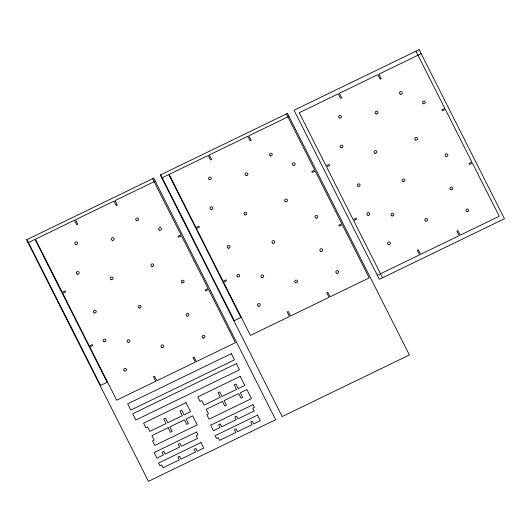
<?xml version="1.0" encoding="UTF-8"?>
<svg xmlns="http://www.w3.org/2000/svg" width="531" height="531" viewBox="0 0 531 531"><rect width="100%" height="100%" fill="white"/><g stroke="black" fill="none" stroke-linecap="round" stroke-linejoin="round"><path stroke-width="0.8" d="M28.037 242.747L35 239.375L107.123 382.28L100.578 385.453L26.975 239.594M155.251 181.131L115.108 200.572L117.397 205.099L116.335 205.616L114.052 201.09L75.535 219.741L77.818 224.268L76.756 224.786L74.473 220.252L35.424 239.169L62.26 292.335L65.174 290.928L65.685 291.931L62.771 293.344L89.347 346.013L92.261 344.599L92.772 345.608L89.858 347.022L116.687 400.195L155.736 381.278L153.452 376.751L154.508 376.24L156.798 380.767L195.315 362.109L193.025 357.582L194.087 357.071L196.37 361.598L235.419 342.687L208.583 289.514L205.67 290.928L205.158 289.919L208.079 288.506L181.496 235.837L178.582 237.251L178.071 236.249L180.991 234.835L152.669 178.715M161.776 177.971L168.745 174.599L240.862 317.505L234.324 320.678L160.714 174.818M288.99 116.355L248.853 135.797L251.136 140.323L250.074 140.841L247.791 136.314L209.274 154.966L211.564 159.492L210.502 160.01L208.212 155.477L169.17 174.394L195.999 227.56L198.919 226.153L199.424 227.155L196.51 228.569L223.086 281.238L226.007 279.824L226.511 280.833L223.597 282.246L250.433 335.419L289.475 316.503L287.191 311.976L288.253 311.465L290.537 315.991L329.054 297.333L326.771 292.807L327.826 292.296L330.116 296.822L369.164 277.912L342.329 224.739L339.409 226.153L338.904 225.144L341.818 223.73L315.241 171.062L312.321 172.475L311.816 171.473L314.73 170.059L286.415 113.939M421.156 53.691L378.928 74.141L381.212 78.668L380.156 79.185L377.866 74.652L339.349 93.31L341.639 97.837L340.577 98.354L338.293 93.821L299.245 112.731L326.08 165.904L328.994 164.491L329.505 165.499L326.585 166.913L353.168 219.582L356.082 218.168L356.593 219.177L353.673 220.584L382.539 277.786M377.329 275.297L419.556 254.847L417.266 250.32L418.328 249.802L420.612 254.336L459.129 235.678L456.846 231.151L457.908 230.64L460.191 235.167L499.24 216.256L472.404 163.083L469.49 164.497L468.979 163.488L471.9 162.074L445.317 109.406L442.403 110.82L441.892 109.811L444.812 108.404L415.946 51.202M153.764 178.184L26.55 239.8L148.441 481.338L275.655 419.722L153.764 178.184M287.503 113.408L160.289 175.024L282.187 416.563L409.394 354.947L287.503 113.408M419.125 49.662L294.035 110.249L379.36 279.326L504.45 218.739L419.125 49.662M231.343 353.653L127.672 403.865L130.805 410.078L234.476 359.865L231.343 353.653M236.361 363.602L132.69 413.815L135.823 420.028L239.494 369.815L236.361 363.602M185.983 402.637L143.576 423.174L145.859 427.701L147.558 426.878L149.842 431.411L166.077 423.546L163.794 419.019L165.486 418.196L167.776 422.722L182.312 415.68L180.029 411.153L181.721 410.33L184.011 414.864L190.549 411.691L185.983 402.637M240.224 376.36L197.824 396.896L200.107 401.429L201.807 400.606L204.09 405.133L220.325 397.274L218.042 392.741L219.734 391.918L222.024 396.451L236.56 389.409L234.277 384.882L235.97 384.059L238.26 388.586L244.798 385.42L240.224 376.36M168.174 427.707L151.939 435.566L154.229 440.093L152.53 440.916L154.82 445.449L197.22 424.906L192.647 415.853L186.109 419.019L188.392 423.546L186.7 424.369L184.41 419.842L169.874 426.884L172.157 431.411L170.464 432.234L168.174 427.707M222.423 401.429L206.187 409.295L208.477 413.822L206.778 414.645L209.061 419.171L251.468 398.635L246.895 389.575L240.357 392.748L242.64 397.274L240.948 398.097L238.658 393.564L224.122 400.606L226.405 405.14L224.713 405.956L222.423 401.429M196.516 432.048L154.109 452.585L156.91 458.127L163.448 454.954L162.055 452.186L163.747 451.363L165.148 454.138L179.684 447.095L178.283 444.328L179.982 443.504L181.383 446.272L197.612 438.407L196.218 435.639L197.917 434.816L196.516 432.048M253.055 404.668L210.648 425.205L213.449 430.741L219.987 427.574L218.593 424.807L220.285 423.984L221.686 426.751L236.222 419.709L234.828 416.941L236.521 416.118L237.921 418.886L254.157 411.027L252.756 408.259L254.455 407.436L253.055 404.668M200.983 442.529L158.583 463.065L159.977 465.833L161.676 465.017L163.07 467.784L179.305 459.919L177.912 457.151L179.604 456.328L181.005 459.096L195.541 452.054L194.147 449.286L195.839 448.469L197.24 451.237L203.778 448.064L200.983 442.529M257.522 415.149L215.121 435.685L216.515 438.453L218.214 437.63L219.608 440.398L235.844 432.539L234.45 429.765L236.142 428.948L237.543 431.716L252.079 424.674L250.685 421.906L252.378 421.083L253.778 423.851L260.316 420.685L257.522 415.149M211.126 209.433A1.414 1.347 -16.1 0 0 212.851 207.727A1.414 1.347 -16.1 0 0 210.488 207.183A1.414 1.347 -16.1 0 0 211.126 209.433M336.886 273.286A1.414 1.347 -16.1 0 0 338.605 271.58A1.414 1.347 -16.1 0 0 336.249 271.036A1.414 1.347 -16.1 0 0 336.886 273.286M293.431 165.413A1.414 1.347 -16.1 0 0 295.15 163.707A1.414 1.347 -16.1 0 0 292.793 163.163A1.414 1.347 -16.1 0 0 293.431 165.413M258.491 306.234A1.414 1.347 -16.1 0 0 260.217 304.529A1.414 1.347 -16.1 0 0 257.854 303.984A1.414 1.347 -16.1 0 0 258.491 306.234M273.014 243.258A1.414 1.347 -16.1 0 0 274.739 241.552A1.414 1.347 -16.1 0 0 272.376 241.008A1.414 1.347 -16.1 0 0 273.014 243.258M316.051 218.102A1.414 1.347 -16.1 0 0 317.777 216.396A1.414 1.347 -16.1 0 0 315.414 215.851A1.414 1.347 -16.1 0 0 316.051 218.102M246.138 175.569A1.414 1.347 -16.1 0 0 247.858 173.863A1.414 1.347 -16.1 0 0 245.501 173.318A1.414 1.347 -16.1 0 0 246.138 175.569M285.705 201.714A1.414 1.347 -16.1 0 0 287.43 200.008A1.414 1.347 -16.1 0 0 285.067 199.457A1.414 1.347 -16.1 0 0 285.705 201.714M295.754 282.771A1.414 1.347 -16.1 0 0 297.479 281.072A1.414 1.347 -16.1 0 0 295.117 280.521A1.414 1.347 -16.1 0 0 295.754 282.771M228.224 248.163A1.414 1.347 -16.1 0 0 229.95 246.457A1.414 1.347 -16.1 0 0 227.587 245.913A1.414 1.347 -16.1 0 0 228.224 248.163M320.883 251.362A1.414 1.347 -16.1 0 0 322.609 249.663A1.414 1.347 -16.1 0 0 320.246 249.112A1.414 1.347 -16.1 0 0 320.883 251.362M209.559 179.717A1.414 1.347 -16.1 0 0 211.285 178.018A1.414 1.347 -16.1 0 0 208.922 177.467A1.414 1.347 -16.1 0 0 209.559 179.717M261.936 277.58A1.414 1.347 -16.1 0 0 263.655 275.874A1.414 1.347 -16.1 0 0 261.298 275.33A1.414 1.347 -16.1 0 0 261.936 277.58M245.003 214.889A1.414 1.347 -16.1 0 0 246.729 213.183A1.414 1.347 -16.1 0 0 244.366 212.639A1.414 1.347 -16.1 0 0 245.003 214.889M270.478 155.895A1.414 1.347 -16.1 0 0 272.204 154.189A1.414 1.347 -16.1 0 0 269.841 153.645A1.414 1.347 -16.1 0 0 270.478 155.895M237.895 276.93A1.414 1.347 -16.1 0 0 239.62 275.224A1.414 1.347 -16.1 0 0 237.257 274.68A1.414 1.347 -16.1 0 0 237.895 276.93M77.387 274.208A1.414 1.347 -16.1 0 0 79.112 272.503A1.414 1.347 -16.1 0 0 76.749 271.958A1.414 1.347 -16.1 0 0 77.387 274.208M203.141 338.061A1.414 1.347 -16.1 0 0 204.866 336.355A1.414 1.347 -16.1 0 0 202.503 335.811A1.414 1.347 -16.1 0 0 203.141 338.061M159.685 230.189A1.414 1.347 -16.1 0 0 161.411 228.483A1.414 1.347 -16.1 0 0 159.048 227.938A1.414 1.347 -16.1 0 0 159.685 230.189M124.745 371.01A1.414 1.347 -16.1 0 0 126.471 369.304A1.414 1.347 -16.1 0 0 124.108 368.76A1.414 1.347 -16.1 0 0 124.745 371.01M139.275 308.033A1.414 1.347 -16.1 0 0 141 306.327A1.414 1.347 -16.1 0 0 138.637 305.783A1.414 1.347 -16.1 0 0 139.275 308.033M182.312 282.877A1.414 1.347 -16.1 0 0 184.038 281.171A1.414 1.347 -16.1 0 0 181.675 280.627A1.414 1.347 -16.1 0 0 182.312 282.877M112.393 240.344A1.414 1.347 -16.1 0 0 114.119 238.638A1.414 1.347 -16.1 0 0 111.756 238.094A1.414 1.347 -16.1 0 0 112.393 240.344M151.959 266.489A1.414 1.347 -16.1 0 0 153.685 264.783A1.414 1.347 -16.1 0 0 151.328 264.232A1.414 1.347 -16.1 0 0 151.959 266.489M162.015 347.546A1.414 1.347 -16.1 0 0 163.734 345.847A1.414 1.347 -16.1 0 0 161.378 345.296A1.414 1.347 -16.1 0 0 162.015 347.546M94.485 312.938A1.414 1.347 -16.1 0 0 96.211 311.232A1.414 1.347 -16.1 0 0 93.848 310.688A1.414 1.347 -16.1 0 0 94.485 312.938M187.144 316.137A1.414 1.347 -16.1 0 0 188.87 314.438A1.414 1.347 -16.1 0 0 186.507 313.887A1.414 1.347 -16.1 0 0 187.144 316.137M75.82 244.492A1.414 1.347 -16.1 0 0 77.546 242.793A1.414 1.347 -16.1 0 0 75.183 242.242A1.414 1.347 -16.1 0 0 75.82 244.492M128.19 342.356A1.414 1.347 -16.1 0 0 129.916 340.65A1.414 1.347 -16.1 0 0 127.553 340.105A1.414 1.347 -16.1 0 0 128.19 342.356M111.264 279.664A1.414 1.347 -16.1 0 0 112.99 277.959A1.414 1.347 -16.1 0 0 110.627 277.414A1.414 1.347 -16.1 0 0 111.264 279.664M136.739 220.67A1.414 1.347 -16.1 0 0 138.465 218.964A1.414 1.347 -16.1 0 0 136.102 218.42A1.414 1.347 -16.1 0 0 136.739 220.67M104.156 341.705A1.414 1.347 -16.1 0 0 105.875 339.999A1.414 1.347 -16.1 0 0 103.518 339.455A1.414 1.347 -16.1 0 0 104.156 341.705M341.207 147.777A1.414 1.347 -16.1 0 0 342.933 146.071A1.414 1.347 -16.1 0 0 340.57 145.527A1.414 1.347 -16.1 0 0 341.207 147.777M466.961 211.63A1.414 1.347 -16.1 0 0 468.687 209.924A1.414 1.347 -16.1 0 0 466.324 209.38A1.414 1.347 -16.1 0 0 466.961 211.63M423.506 103.751A1.414 1.347 -16.1 0 0 425.231 102.052A1.414 1.347 -16.1 0 0 422.868 101.501A1.414 1.347 -16.1 0 0 423.506 103.751M388.566 244.579A1.414 1.347 -16.1 0 0 390.292 242.873A1.414 1.347 -16.1 0 0 387.929 242.328A1.414 1.347 -16.1 0 0 388.566 244.579M403.095 181.595A1.414 1.347 -16.1 0 0 404.814 179.896A1.414 1.347 -16.1 0 0 402.458 179.345A1.414 1.347 -16.1 0 0 403.095 181.595M446.133 156.446A1.414 1.347 -16.1 0 0 447.852 154.74A1.414 1.347 -16.1 0 0 445.496 154.196A1.414 1.347 -16.1 0 0 446.133 156.446M376.213 113.913A1.414 1.347 -16.1 0 0 377.939 112.207A1.414 1.347 -16.1 0 0 375.576 111.656A1.414 1.347 -16.1 0 0 376.213 113.913M415.78 140.051A1.414 1.347 -16.1 0 0 417.505 138.352A1.414 1.347 -16.1 0 0 415.142 137.801A1.414 1.347 -16.1 0 0 415.78 140.051M425.829 221.115A1.414 1.347 -16.1 0 0 427.555 219.409A1.414 1.347 -16.1 0 0 425.192 218.865A1.414 1.347 -16.1 0 0 425.829 221.115M358.306 186.507A1.414 1.347 -16.1 0 0 360.025 184.801A1.414 1.347 -16.1 0 0 357.668 184.257A1.414 1.347 -16.1 0 0 358.306 186.507M450.965 189.706A1.414 1.347 -16.1 0 0 452.684 188.001A1.414 1.347 -16.1 0 0 450.328 187.456A1.414 1.347 -16.1 0 0 450.965 189.706M339.641 118.061A1.414 1.347 -16.1 0 0 341.367 116.355A1.414 1.347 -16.1 0 0 339.004 115.811A1.414 1.347 -16.1 0 0 339.641 118.061M392.011 215.925A1.414 1.347 -16.1 0 0 393.736 214.219A1.414 1.347 -16.1 0 0 391.374 213.674A1.414 1.347 -16.1 0 0 392.011 215.925M375.085 153.227A1.414 1.347 -16.1 0 0 376.804 151.527A1.414 1.347 -16.1 0 0 374.448 150.977A1.414 1.347 -16.1 0 0 375.085 153.227M400.56 94.239A1.414 1.347 -16.1 0 0 402.286 92.533A1.414 1.347 -16.1 0 0 399.923 91.982A1.414 1.347 -16.1 0 0 400.56 94.239M367.97 215.267A1.414 1.347 -16.1 0 0 369.695 213.568A1.414 1.347 -16.1 0 0 367.333 213.017A1.414 1.347 -16.1 0 0 367.97 215.267"/></g></svg>
